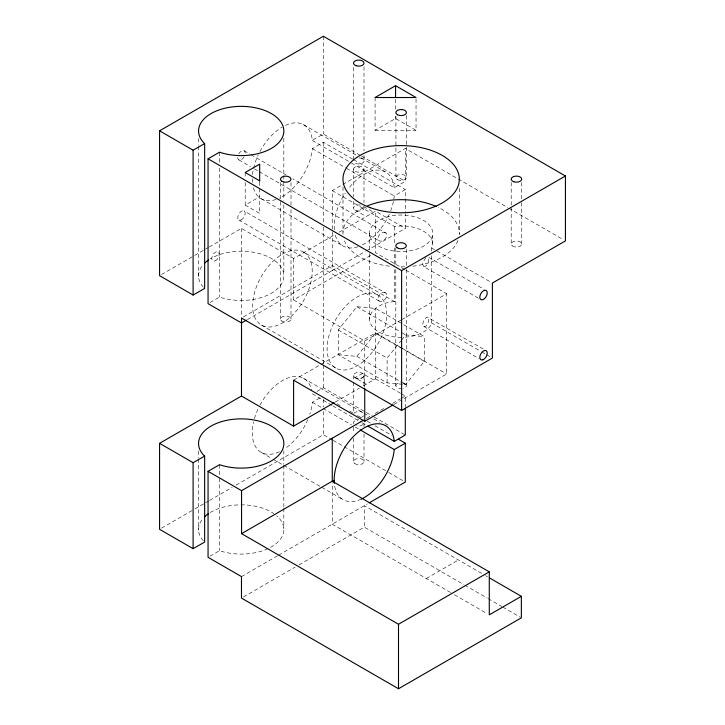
<?xml version="1.0" encoding="UTF-8"?>
<svg xmlns="http://www.w3.org/2000/svg" width="725" height="725" viewBox="0 0 725 725"><rect width="100%" height="100%" fill="white"/><g stroke="black" fill="none" stroke-linecap="round" stroke-linejoin="round"><path stroke-width="0.54" stroke-dasharray="3.62 2.72" d="M352.631 159.137L323.386 142.254L312.348 148.625L311.904 152.069A42.648 24.623 -60 0 1 279.415 198.133M319.707 398.016L312.348 402.266L311.904 405.71A42.648 24.623 -60 0 1 309.756 414.347M393.811 199.357L394.255 195.913L405.293 189.542L405.293 212.842M431.438 251.222L431.438 247.859L432.743 244.08L432.743 233.269A31.592 18.243 0 0 0 385.356 217.473A31.592 18.243 0 0 0 385.356 249.065A31.592 18.243 0 0 0 432.743 233.269M431.438 255.698L431.438 322.861L430.333 326.06A31.592 18.243 0 0 1 403.372 337.279M402.411 384.268L387.087 382.891L338.276 354.715L338.276 329.893L356.89 306.738L375.505 308.397L424.315 336.581L424.315 361.403L405.701 384.558L403.508 384.359M338.276 354.715L356.89 356.374L375.505 333.219L424.315 361.403M387.087 382.891L387.087 358.077L400.871 340.922M401.559 340.061L405.701 334.914L424.315 336.581M425.892 257.475L422.965 262.405L422.621 264.181L423.781 266.637L478.953 298.483M285.451 125.362A42.648 24.623 -60 0 1 312.357 140.161L323.386 134.089L360.434 155.476M245.204 182.609L245.204 205.084L259.677 196.729M375.088 97.512L375.088 130.292L395.569 118.465L416.041 130.292L416.041 98.645M161.521 274.539L193.702 255.97M194.672 255.399L208.32 247.524M209.298 246.962L241.479 228.384L293.598 258.472L335.24 234.429M247.388 319.607L332.258 270.543L332.258 190.593L405.293 148.435L507.817 207.622M351.371 162.962L394.273 187.73L405.293 181.377L405.293 148.435M209.969 302.561L219.53 297.042A42.648 24.623 0 0 0 276.207 289.891A42.648 24.623 0 0 0 268.096 256.722A42.648 24.623 0 0 0 210.205 258.916M339.11 232.19L375.505 211.183L405.293 228.384L405.293 213.957M243.482 316.907L332.258 265.595L394.608 301.591L394.608 265.776M332.258 270.543L365.364 251.43M366.333 250.868L405.293 228.384M293.598 258.472L293.598 299.933L371.599 254.892M293.598 380.199L319.924 365.001M320.894 364.439L375.505 332.911L400.843 347.538M293.598 299.933L364.748 341.013L400.825 320.178M401.804 319.616L446.654 293.725L446.654 373.991L401.804 399.883M316.961 391.437L323.386 387.73L365.309 411.936M335.213 402.103L359.419 388.129M363.288 385.89L375.505 378.84L375.505 308.397M161.53 528.181L193.901 509.485M194.88 508.923L204.695 503.259M205.673 502.688L208.619 500.993M209.597 500.431L232.154 487.399M236.078 485.134L323.386 434.737L332.159 439.803M366.333 418.533L370.23 416.277M375.106 413.468L383.869 408.411M392.633 403.354L400.417 398.85M401.396 398.288L405.293 396.04L405.293 407.178M394.001 404.387L400.825 400.445M209.969 556.202L219.53 550.683A42.648 24.623 0 0 0 272.192 546.387A42.648 24.623 0 0 0 276.66 515.792M241.479 576.602L277.593 555.749M278.572 555.187L367.258 503.975M243.428 596.965L295.102 567.131M299.008 564.875L364.34 527.157L463.819 584.595M426.327 578.496L458.408 559.981M332.258 190.593L394.608 226.599L401.152 225.847A31.592 18.243 0 0 1 432.743 244.08M394.608 301.591L389.062 302.234A31.592 18.243 0 0 0 370.167 322.643A31.592 18.243 0 0 0 401.152 337.324M375.088 130.292L416.041 130.292M483.231 348.979L427.016 317.006C424.207 318.728 422.204 322.652 422.974 325.906L478.971 358.685M423.799 326.83L425.91 326.241L428.013 323.142L428.874 319.353L427.986 317.088M423.781 266.637L424.75 266.728L427.034 264.761L428.647 261.036L428.647 257.747M385.546 292.583C381.305 291.097 377.1 296.117 378.468 300.213L379.275 301.12C383.362 302.579 387.947 297.585 386.525 293.598L244.089 210.912M385.564 232.408C381.332 230.894 377.109 235.906 378.459 240.002L379.257 240.927C383.335 242.413 387.929 237.428 386.534 233.432L292.891 178.903M508.796 208.193L563.479 239.757M361.413 156.038L405.293 181.377M303.494 124.673L357.126 155.63M361.023 157.887L385.401 171.961M353.61 159.699L405.293 189.542M312.375 140.442L350.402 162.4M312.348 148.625L345.499 167.765M346.468 168.327L394.255 195.913M363.651 206.525L373.602 212.28M431.438 247.859L491.432 282.496M355.06 210.096L366.225 216.539M244.108 150.737L249.962 154.117M250.941 154.679L286.058 174.961M428.973 257.466L484.218 289.366M238.842 159.863L250.542 166.614M254.448 168.862L258.345 171.118M259.323 171.68L379.257 240.927M404.74 269.528L375.505 252.644L375.505 211.183M405.719 270.09L446.654 293.725M261.362 198.822L343.269 246.11M245.204 205.084L259.677 213.44L259.677 187.594M431.438 322.861L480.784 351.344M481.753 351.906L485.623 354.144M486.593 354.697L490.463 356.936M303.494 252.092A42.122 24.315 -60 0 1 290.136 317.333A42.122 24.315 -60 0 1 253.659 296.28A42.122 24.315 -60 0 1 303.494 252.092L377.952 295.075A42.122 24.315 -60 0 1 364.603 360.325A42.122 24.315 -60 0 1 328.117 339.264A42.122 24.315 -60 0 1 377.952 295.075M238.86 220.056L379.275 301.12M356.89 306.738L400.816 332.095M401.795 332.666L405.701 334.914M401.813 348.1L446.654 373.991M338.276 329.893L387.087 358.077M356.89 356.374L400.816 381.74M401.795 382.302L405.701 384.558M375.505 378.84L400.481 393.267M401.442 393.82L405.293 396.04M373.638 379.918L362.473 373.475L355.032 377.607M366.188 384.214L355.032 377.77A5.265 3.036 0 0 0 362.473 377.77A5.265 3.036 0 0 0 362.473 373.475L362.473 373.312M261.372 325.045L335.829 368.037M366.288 412.498L373.112 416.44M374.091 417.002L405.293 435.018M303.494 378.305L362.98 412.652M363.95 413.214L369.804 416.594M373.701 418.842L379.556 422.222M337.034 403.771L340.931 406.027M349.713 411.093L353.61 413.341M357.507 415.597L361.413 417.845M367.258 421.225L371.164 423.472M375.061 425.729L391.636 435.299M331.869 405.338L312.357 393.802A42.648 24.623 -60 0 0 312.094 392.017M332.847 405.909L361.123 422.231M362.101 422.793L365.998 425.049M312.348 402.266L322.099 407.894M323.069 408.456L351.344 424.778M355.25 427.034L359.147 429.282M333.138 440.365L387.739 471.884M388.709 472.455L405.293 482.025M481.654 573.393L364.34 505.669L364.34 527.157M485.523 575.632L487.463 576.756M261.362 452.463L272.083 458.662M273.062 459.224L282.813 464.852M283.792 465.414L320.84 486.801M321.818 487.372L343.269 499.752M464.788 585.157L487.227 598.107M488.197 598.669L501.854 606.553M502.833 607.115L520.387 617.256M450.542 592.479L332.258 524.184L332.258 482.732M454.412 594.717L487.345 613.731M394.273 187.73L394.264 187.449A42.648 24.623 -60 0 0 347.991 189.216M521.737 182.492L521.737 201.514M521.737 202.637L521.737 244.026M511.207 182.492L511.207 244.026M459.297 188.219L459.297 234.42A58.181 33.586 0 0 0 438.118 207.332M406.372 115.511L406.372 177.045M406.326 249.155L406.326 268.332M406.326 269.464L406.326 385.664A5.265 3.036 0 0 1 403.073 388.473M395.932 116.317L395.932 177.861M395.796 248.032L395.796 264.951M395.796 269.464L395.796 385.664A5.265 3.036 0 0 0 401.061 388.7M395.569 99.252L395.569 109.43M395.569 116.208L395.569 118.465M394.608 226.599L394.608 243.382M394.608 247.868L394.608 264.652M369.56 233.269L369.56 252.463M369.56 253.596L369.56 319.082M364.748 341.013L364.748 387.358M364.013 66.646L364.013 150.99M364.013 155.485L364.013 161.113M364.013 169.278A5.265 3.036 0 0 1 355.884 171.671A5.265 3.036 0 0 1 356.356 166.415A5.265 3.036 0 0 1 364.013 169.278L364.013 202.565M364.013 375.623L364.013 386.76M364.013 427.197L364.013 422.757A5.265 3.036 0 0 1 356.736 425.566M364.013 433.858L364.013 461.598M353.492 67.461L353.492 159.672M353.492 168.961L353.492 196.711M353.492 201.142L353.492 207.803M353.483 375.459L353.483 381.051M353.483 382.166L353.483 413.477M353.483 427.197L353.483 432.743M353.483 438.299L353.483 461.598M343.007 187.059L343.007 232.127M323.386 36.25L323.386 134.089M323.386 142.254L323.386 222.566M323.386 227.088L323.386 363.968M323.386 365.101L323.386 387.73M323.386 399.221L323.386 406.988M323.386 411.428L323.386 434.737M291.006 182.573L291.006 205.139M291.006 209.652L291.006 319.082M283.828 138.212L283.828 174.426M283.828 175.559L283.828 180.081M283.828 181.214L283.828 200.453M283.828 204.976L283.828 275.138M283.828 450.714L283.828 464.29M283.828 465.423L283.828 507.282M283.828 508.415L283.828 528.779M280.475 182.573L280.475 319.082M259.677 181.975L259.677 186.615M245.204 172.496L245.204 178.114M241.479 228.384L241.479 317.278M219.53 152.196L219.53 163.515M219.53 168.037L219.53 297.042M219.53 464.698L219.53 477.141M219.53 478.273L219.53 550.683M198.568 138.466L198.568 145.263M198.568 146.387L198.568 276.524M198.568 450.968L198.568 457.756M198.568 458.889L198.568 530.165M203.308 540.778A42.648 24.623 0 0 1 202.266 519.417M210.205 512.557A42.648 24.623 0 0 1 240.002 504.854M240.954 504.845A42.648 24.623 0 0 1 273.778 513.581M259.931 405.193A42.648 24.623 -60 0 1 289.773 377.372A42.648 24.623 -60 0 1 311.75 390.304M307.79 419.576A42.648 24.623 -60 0 1 284.481 448.947M279.415 451.775A42.648 24.623 -60 0 1 253.587 421.859M254.43 418.606A42.648 24.623 -60 0 1 258.626 407.74M361.313 499.063A42.648 24.623 -60 0 1 334.524 485.161M353.891 423.926A5.265 3.036 0 0 1 358.748 419.721M363.615 415.76A5.265 3.036 0 0 1 360.769 417.401M353.891 413.431A5.265 3.036 0 0 1 358.748 411.555A5.265 3.036 0 0 1 363.615 413.431M276.071 199.457A42.648 24.623 -60 0 1 253.116 186.823M252.409 182.419A42.648 24.623 -60 0 1 252.354 176.601M252.517 174.562A42.648 24.623 -60 0 1 258.218 154.96M259.931 151.552A42.648 24.623 -60 0 1 282.07 127.138M203.308 287.136A42.648 24.623 0 0 1 202.266 265.776M359.02 157.914A5.265 3.036 0 0 1 364.004 160.714A5.265 3.036 0 0 1 359.854 163.922A5.265 3.036 0 0 1 353.791 161.974M393.412 201.487A42.648 24.623 -60 0 1 390.739 210.613M389.325 214.093A42.648 24.623 -60 0 1 361.313 245.422M357.978 246.745A42.648 24.623 -60 0 1 335.013 234.112M334.316 229.707A42.648 24.623 -60 0 1 345.254 193.086M238.842 153.782A5.265 3.036 -60 0 1 242.902 150.501A5.265 3.036 -60 0 1 245.204 153.147M244.108 156.817A5.265 3.036 -60 0 1 240.047 160.089A5.265 3.036 -60 0 1 237.755 157.452M363.714 206.942A5.265 3.036 0 0 1 362.282 210.223A5.265 3.036 0 0 1 356.492 210.703L354.842 209.996A5.265 3.036 0 0 1 354.525 206.145A5.265 3.036 0 0 1 361.014 205.22M403.073 382.854A5.265 3.036 0 0 1 406.326 385.664M395.796 385.664A5.265 3.036 0 0 1 401.061 382.619M457.964 240.51A58.181 33.586 0 0 1 412.163 266.256M404.613 266.8A58.181 33.586 0 0 1 399.167 266.845M389.461 266.175A58.181 33.586 0 0 1 344.475 240.854M342.998 234.329A58.181 33.586 0 0 1 364.303 207.278M215.135 260.9A5.265 3.036 -60 0 0 218.896 252.681A5.265 3.036 -60 0 0 212.479 255.653A5.265 3.036 -60 0 0 215.135 260.9M241.017 220.019A5.265 3.036 -60 0 0 244.905 211.836A5.265 3.036 -60 0 0 238.507 214.609A5.265 3.036 -60 0 0 241.017 220.019M354.57 463.456A5.265 3.036 0 0 0 363.615 462.767A5.265 3.036 0 0 0 358.068 458.59A5.265 3.036 0 0 0 354.57 463.456M354.57 377.308A5.265 3.036 0 0 0 363.615 376.619A5.265 3.036 0 0 0 358.068 372.442A5.265 3.036 0 0 0 354.57 377.308M281.563 320.93A5.265 3.036 0 0 0 290.598 320.242A5.265 3.036 0 0 0 285.052 316.073A5.265 3.036 0 0 0 281.563 320.93M512.294 245.884A5.265 3.036 0 0 0 521.338 245.195A5.265 3.036 0 0 0 515.783 241.017A5.265 3.036 0 0 0 512.294 245.884M397.436 179.61A5.265 3.036 0 0 0 406.245 178.232A5.265 3.036 0 0 0 399.774 174.517A5.265 3.036 0 0 0 397.436 179.61"/><path stroke-width="1.09" d="M369.215 502.851L405.293 482.025L405.293 443.174L394.255 449.554L393.811 452.998A42.648 24.623 -60 0 1 361.313 499.063M246.409 320.169L241.534 322.987L208.057 303.666L208.057 158.82L219.53 152.196A42.648 24.623 0 0 0 283.022 135.792A42.648 24.623 0 0 0 235.235 106.611A42.648 24.623 0 0 0 203.308 142.29L204.649 143.604L204.649 288.45L193.104 295.03L159.573 275.672L159.573 130.826L323.386 36.25L565.428 175.994L565.428 240.89L492.393 283.049L492.393 358.05L401.614 410.459L241.534 318.039L241.479 396.04L159.573 443.328L159.573 529.313L193.104 548.671L204.649 542.092L204.649 456.107L203.308 454.792A42.648 24.623 0 0 1 235.235 419.113A42.648 24.623 0 0 1 283.022 448.295A42.648 24.623 0 0 1 219.53 464.698L208.057 471.323L208.057 557.308L241.479 576.602L241.479 598.089L398.505 688.75L521.357 617.818L521.357 596.322L489.284 614.845L489.284 571.853L398.505 624.261L241.57 533.663L241.57 490.671L363.415 420.219M241.57 533.663L332.258 481.201L489.284 571.853M395.569 85.686L375.088 97.512L416.041 97.512L395.569 85.686L395.569 96.996M208.057 158.82L401.614 270.57L565.428 175.994M241.479 396.04L293.598 426.128L334.252 402.656M293.598 426.128L293.598 380.199L364.748 421.279L393.022 404.949M367.947 426.173L394.273 441.371L405.293 435.018L405.293 408.293M334.18 480.503L332.258 481.608L332.258 438.208M159.573 130.826L193.104 150.184L204.649 143.604M159.573 443.328L193.104 462.686L204.649 456.107M259.677 180.851L245.204 172.496L259.677 164.149L259.677 180.996M398.46 439.241L405.293 443.174M360.126 429.843L394.255 449.554M489.402 577.87L521.357 596.322M208.057 471.323L241.57 490.671M394.273 441.371L394.264 441.09A42.648 24.623 -60 0 0 361.023 429.979A42.648 24.623 -60 0 0 334.316 483.348M401.614 270.57L401.614 410.459M398.505 624.261L398.505 688.75M364.748 388.491L364.748 421.279M193.104 150.184L193.104 295.03M193.104 462.686L193.104 548.671M204.459 516.961A42.648 24.623 0 0 1 208.61 513.59M204.459 263.32A42.648 24.623 0 0 1 208.61 259.949M367.321 205.945A58.181 33.586 0 0 1 436.124 206.426M355.884 65.667A5.265 3.036 0 0 0 364.013 63.274A5.265 3.036 0 0 0 356.356 60.411A5.265 3.036 0 0 0 355.884 65.667M484.49 298.637A5.265 3.036 -60 0 0 486.158 290.48A5.265 3.036 -60 0 0 479.923 296.008A5.265 3.036 -60 0 0 484.49 298.637M483.058 359.763A5.265 3.036 -60 0 0 486.955 351.58A5.265 3.036 -60 0 0 480.557 354.353A5.265 3.036 -60 0 0 483.058 359.763M370.366 207.694A58.181 33.586 0 0 0 459.297 180.335A58.181 33.586 0 0 0 373.792 149.549A58.181 33.586 0 0 0 370.366 207.694M397.436 114.713A5.265 3.036 0 0 0 406.245 113.336A5.265 3.036 0 0 0 399.774 109.62A5.265 3.036 0 0 0 397.436 114.713M513.835 181.767A5.265 3.036 0 0 0 521.737 179.138A5.265 3.036 0 0 0 513.835 176.501A5.265 3.036 0 0 0 513.835 181.767M281.563 181.042A5.265 3.036 0 0 0 290.598 180.353A5.265 3.036 0 0 0 285.052 176.175A5.265 3.036 0 0 0 281.563 181.042M396.883 247.624A5.265 3.036 0 0 0 405.918 246.935A5.265 3.036 0 0 0 400.372 242.757A5.265 3.036 0 0 0 396.883 247.624"/></g></svg>
